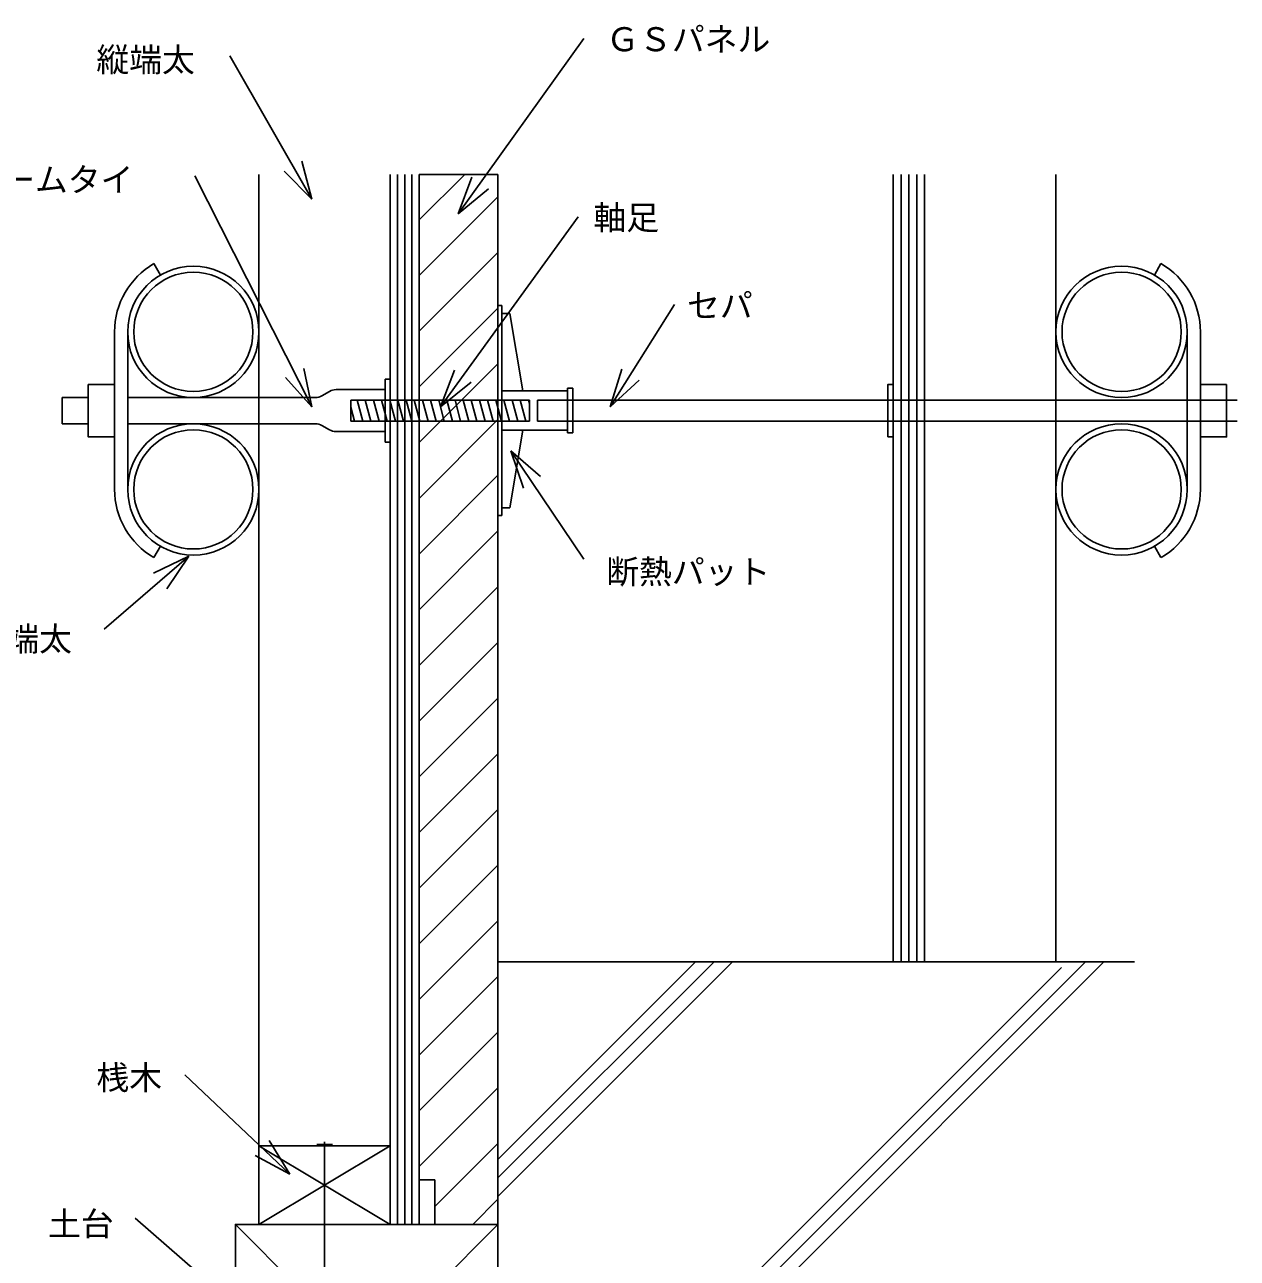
# Model space of a CAD drawing. Units: millimetres on the paper, with parts at other scales. Extents: x -206 to 194, y -698 to 482.
# Drawn here: x -139.7 to -47.3, y -43.7 to 50.3 of the extents above; entities that cross this region are included whole.
import ezdxf
from ezdxf.enums import TextEntityAlignment as Align

# ---------------------------------------------------------------- set-up
doc = ezdxf.new("R2010")
doc.units = ezdxf.units.MM
doc.layers.add('1-1', color=7, linetype='Continuous')
doc.styles.add('ＭＳ ゴシック', font='')
doc.styles.get('ＭＳ ゴシック').set_extended_font_data('MS Gothic')

msp = doc.modelspace()

# ---------------------------------------------------------------- linework, layer by layer
at = {"layer": '1-1'}
for p, q in [((-106.652, 35.904), (-97.069, 49.276)), ((-117.795, 37.019), (-124.035, 47.939)), ((-117.795, 37.019), (-118.559, 39.92)), ((-117.795, 21.195), (-126.71, 38.802)), ((-121.817, 38.915), (-121.817, -35.085)), ((-117.795, 37.019), (-119.907, 39.15)), ((-111.817, 38.915), (-111.817, -41.085)), ((-111.267, 38.915), (-111.267, -41.085)), ((-110.717, 38.915), (-110.717, -41.085)), ((-110.167, 38.915), (-110.167, -41.085)), ((-109.617, 38.885), (-109.587, 38.915)), ((-109.617, 38.915), (-109.617, -37.685)), ((-109.617, 38.915), (-103.617, 38.915)), ((-109.617, 35.445), (-106.148, 38.915)), ((-106.652, 35.904), (-105.595, 38.712)), ((-103.617, 38.915), (-103.617, -68.922)), ((-73.517, 38.915), (-73.517, -21.085)), ((-72.917, 38.915), (-72.917, -21.085)), ((-72.317, 38.915), (-72.317, -21.085)), ((-71.717, 38.915), (-71.717, -21.085)), ((-71.117, 38.915), (-71.117, -21.085)), ((-61.117, 38.915), (-61.117, -21.085)), ((-106.652, 35.904), (-104.333, 37.808)), ((-109.617, 31.203), (-103.617, 37.203)), ((-107.989, 21.195), (-97.514, 35.682)), ((-109.617, 26.96), (-103.617, 32.96)), ((-129.317, 31.245), (-129.817, 32.111)), ((-53.617, 31.245), (-53.117, 32.111)), ((-109.617, 22.717), (-103.617, 28.717)), ((-103.317, 28.915), (-103.617, 28.915)), ((-103.317, 12.915), (-103.317, 28.915)), ((-103.317, 28.315), (-102.717, 28.315)), ((-101.717, 22.415), (-102.717, 28.315)), ((-95.063, 21.195), (-90.16, 28.996)), ((-132.817, 14.915), (-132.817, 26.915)), ((-131.817, 26.915), (-131.817, 14.915)), ((-51.117, 26.915), (-51.117, 14.915)), ((-50.117, 14.915), (-50.117, 26.915)), ((-109.617, 18.475), (-103.617, 24.475)), ((-117.795, 21.195), (-118.411, 24.131)), ((-107.989, 21.195), (-106.92, 23.999)), ((-95.063, 21.195), (-94.178, 24.062)), ((-132.817, 22.915), (-134.817, 22.915)), ((-117.795, 21.195), (-119.797, 23.43)), ((-112.217, 18.515), (-112.217, 23.315)), ((-111.817, 23.315), (-112.217, 23.315)), ((-107.989, 21.195), (-105.662, 23.089)), ((-98.317, 19.215), (-98.317, 22.615)), ((-98.317, 22.615), (-97.917, 22.615)), ((-97.917, 19.215), (-97.917, 22.615)), ((-95.063, 21.195), (-92.863, 23.236)), ((-73.517, 18.415), (-73.517, 23.415)), ((-50.117, 22.915), (-48.117, 22.915)), ((-136.817, 19.915), (-136.817, 21.915)), ((-134.817, 21.915), (-136.817, 21.915)), ((-117.525, 21.915), (-131.817, 21.915)), ((-117.025, 22.049), (-116.449, 22.381)), ((-115.949, 22.515), (-112.217, 22.515)), ((-111.817, 21.715), (-114.817, 21.715)), ((-114.817, 20.115), (-114.817, 21.715)), ((-114.341, 21.715), (-113.913, 20.115)), ((-113.72, 21.715), (-113.291, 20.115)), ((-113.099, 21.715), (-112.67, 20.115)), ((-112.478, 21.715), (-112.049, 20.115)), ((-111.857, 21.715), (-111.428, 20.115)), ((-111.817, 21.715), (-103.517, 21.715)), ((-111.236, 21.715), (-110.807, 20.115)), ((-110.614, 21.715), (-110.186, 20.115)), ((-109.993, 21.715), (-109.565, 20.115)), ((-109.372, 21.715), (-108.943, 20.115)), ((-108.751, 21.715), (-108.322, 20.115)), ((-108.13, 21.715), (-107.701, 20.115)), ((-107.509, 21.715), (-107.08, 20.115)), ((-106.887, 21.715), (-106.459, 20.115)), ((-106.266, 21.715), (-105.838, 20.115)), ((-105.645, 21.715), (-105.216, 20.115)), ((-105.024, 21.715), (-104.595, 20.115)), ((-104.403, 21.715), (-103.974, 20.115)), ((-103.782, 21.715), (-103.353, 20.115)), ((-103.517, 21.715), (-101.217, 21.715)), ((-103.317, 22.415), (-98.317, 22.415)), ((-103.16, 21.715), (-102.732, 20.115)), ((-102.539, 21.715), (-102.111, 20.115)), ((-101.918, 21.715), (-101.489, 20.115)), ((-101.297, 21.715), (-101.217, 21.418)), ((-100.617, 21.715), (-97.917, 21.715)), ((-100.617, 20.115), (-100.617, 21.715)), ((-97.917, 21.715), (-73.917, 21.715)), ((-73.917, 21.715), (-54.907, 21.715)), ((-47.304, 21.715), (-60.117, 21.715)), ((-114.817, 21.173), (-114.534, 20.115)), ((-134.817, 19.915), (-136.817, 19.915)), ((-117.525, 19.915), (-131.817, 19.915)), ((-117.025, 19.781), (-116.449, 19.449)), ((-111.817, 20.115), (-114.817, 20.115)), ((-111.817, 20.115), (-103.517, 20.115)), ((-109.617, 14.232), (-103.617, 20.232)), ((-100.617, 20.115), (-97.917, 20.115)), ((-97.917, 20.115), (-73.917, 20.115)), ((-73.917, 20.115), (-54.907, 20.115)), ((-60.117, 20.115), (-47.304, 20.115)), ((-115.949, 19.315), (-112.217, 19.315)), ((-103.317, 19.415), (-98.317, 19.415)), ((-102.717, 13.515), (-101.717, 19.415)), ((-98.317, 19.215), (-97.917, 19.215)), ((-73.917, 18.915), (-73.517, 18.915)), ((-111.817, 18.515), (-112.217, 18.515)), ((-102.64, 17.852), (-97.069, 9.606)), ((-102.64, 17.852), (-100.375, 15.886)), ((-102.64, 17.852), (-101.661, 15.017)), ((-109.617, 9.989), (-103.617, 15.989)), ((-103.317, 13.515), (-102.717, 13.515)), ((-103.617, 12.915), (-103.317, 12.915)), ((-109.617, 5.747), (-103.617, 11.747)), ((-129.317, 10.585), (-129.817, 9.719)), ((-53.617, 10.585), (-53.117, 9.719)), ((-127.155, 9.829), (-133.618, 4.258)), ((-127.155, 9.829), (-129.857, 8.525)), ((-127.155, 9.829), (-128.843, 7.349)), ((-109.617, 1.504), (-103.617, 7.504)), ((-109.617, -2.739), (-103.617, 3.261)), ((-109.617, -6.981), (-103.617, -0.981)), ((-109.617, -11.224), (-103.617, -5.224)), ((-109.617, -15.467), (-103.617, -9.467)), ((-109.617, -19.709), (-103.617, -13.709)), ((-109.617, -23.952), (-103.617, -17.952)), ((-103.617, -21.085), (-55.147, -21.085)), ((-103.617, -36.128), (-88.574, -21.085)), ((-103.617, -37.542), (-87.16, -21.085)), ((-103.617, -38.957), (-85.746, -21.085)), ((-103.617, -65.827), (-58.876, -21.085)), ((-103.617, -67.241), (-57.462, -21.085)), ((-103.617, -64.413), (-60.704, -21.499)), ((-109.617, -28.194), (-103.617, -22.194)), ((-109.617, -32.437), (-103.617, -26.437)), ((-119.472, -37.246), (-127.458, -29.681)), ((-109.617, -36.68), (-103.617, -30.68)), ((-119.472, -37.246), (-121.042, -34.69)), ((-121.817, -35.085), (-111.817, -41.085)), ((-111.817, -35.085), (-121.817, -41.085)), ((-116.217, -34.985), (-117.417, -34.985)), ((-116.817, -34.785), (-116.817, -47.085)), ((-108.417, -39.722), (-103.617, -34.922)), ((-119.472, -37.246), (-122.11, -35.817)), ((-109.617, -37.685), (-108.417, -37.685)), ((-109.617, -37.685), (-109.617, -41.085)), ((-108.417, -37.685), (-108.417, -41.085)), ((-105.538, -41.085), (-103.617, -39.165)), ((-121.363, -49.225), (-131.241, -40.609)), ((-123.617, -41.085), (-103.617, -61.085)), ((-103.617, -41.085), (-123.617, -61.085)), ((-122.817, -41.085), (-112.817, -41.085)), ((-111.817, -41.085), (-109.617, -41.085)), ((-108.417, -41.085), (-103.617, -41.085))]:
    msp.add_line(p, q, dxfattribs=at)
for points in [[(-132.817, 18.915), (-134.817, 18.915), (-134.817, 22.915)], [(-73.917, 18.915), (-73.917, 22.915), (-73.517, 22.915)], [(-50.117, 18.915), (-48.117, 18.915), (-48.117, 22.915)], [(-103.517, 20.115), (-101.217, 20.115), (-101.217, 21.715)], [(-111.817, -41.085), (-111.817, -35.085), (-121.817, -35.085), (-121.817, -41.085)]]:
    msp.add_lwpolyline(points, dxfattribs=at)
msp.add_lwpolyline([(-123.617, -61.085), (-103.617, -61.085), (-103.617, -41.085), (-123.617, -41.085)], close=True, dxfattribs=at)
for centre, radius in [((-126.817, 26.915), 5), ((-126.817, 26.915), 4.54), ((-56.117, 26.915), 5), ((-56.117, 26.915), 4.54), ((-126.817, 14.915), 5), ((-56.117, 14.915), 5), ((-126.817, 14.915), 4.54), ((-56.117, 14.915), 4.54)]:
    msp.add_circle(centre, radius, dxfattribs=at)
for centre, radius, start, end in [((-126.817, 26.915), 6, 119.99998, 180), ((-56.117, 26.915), 6, 0.00137, 60.00137), ((-117.525, 22.915), 1, 270, 299.99998), ((-115.949, 21.515), 1, 89.99997, 119.99997), ((-117.525, 18.915), 1, 59.99998, 90), ((-115.949, 20.315), 1, 240, 270), ((-126.817, 14.915), 6, 180, 239.99997), ((-56.117, 14.915), 6, 300.00137, 0.00137)]:
    msp.add_arc(centre, radius, start, end, dxfattribs=at)

# ---------------------------------------------------------------- texts
at = {"layer": '1-1', "color": 4, "style": 'ＭＳ ゴシック'}
for s, p in [('ＧＳパネル', (-95.373, 47.742)), ('縦端太', (-134.206, 46.182)), ('フォームタイ', (-146.382, 37.045)), ('軸足', (-96.346, 34.147)), ('セパ', (-89.214, 27.461)), ('断熱パット', (-95.373, 7.181)), ('横端太', (-143.566, 2.055)), ('桟木', (-134.201, -31.362)), ('土台', (-137.886, -42.5))]:
    msp.add_text(s, height=1.833, dxfattribs=at).set_placement(p, align=Align.BOTTOM_LEFT)

doc.saveas('drawing.dxf')
